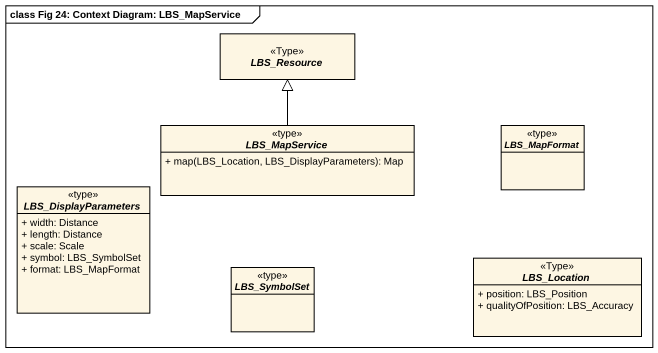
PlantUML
@startuml
mainframe class Fig 24: Context Diagram: LBS_MapService
hide circle
hide empty members
skinparam classAttributeIconSize 0
abstract class LBS_Resource <<Type>>
abstract class LBS_MapService <<type>> {
  + map(LBS_Location, LBS_DisplayParameters): Map
}
abstract class LBS_MapFormat <<type>>
abstract class LBS_DisplayParameters <<type>> {
  + width: Distance
  + length: Distance
  + scale: Scale
  + symbol: LBS_SymbolSet
  + format: LBS_MapFormat
}
abstract class LBS_SymbolSet <<type>>
abstract class LBS_Location <<Type>> {
  + position: LBS_Position
  + qualityOfPosition: LBS_Accuracy
}
LBS_MapService -up-|> LBS_Resource
@enduml
